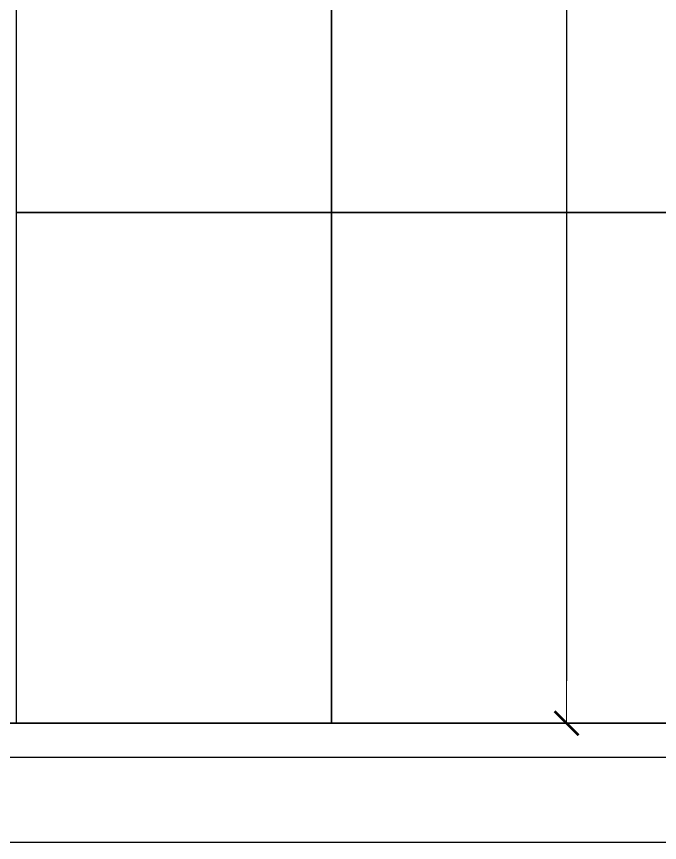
# Model space of a CAD drawing. Header units: metres. Extents: x 126 to 596, y -539 to -70.
# Drawn here: x 354.3305 to 354.7082, y -382.4548 to -381.9698 of the extents above; entities that cross this region are included whole.
import ezdxf

# ---------------------------------------------------------------- set-up
doc = ezdxf.new("R2010")
doc.units = ezdxf.units.M
doc.header["$LTSCALE"] = 10
doc.linetypes.add('HIDDEN', pattern=[0.375, 0.25, -0.125])
for name, color, linetype in [('A-Aberturas', 2, 'Continuous'), ('A-Pisos', 1, 'Continuous'), ('Dr Ejes en bloque', 4, 'Continuous'), ('PISO', 251, 'Continuous'), ('TM-REVEST', 135, 'Continuous')]:
    doc.layers.add(name, color=color, linetype=linetype)
doc.layers.add('Dimension', color=3, linetype='Continuous', lineweight=5)
doc.styles.add('Verdana', font='verdana.ttf')
doc.dimstyles.new('ST-COTA-25', dxfattribs={"dimscale": 0.25, "dimtxt": 0.3, "dimasz": 0.1, "dimexe": 0.18, "dimexo": 0.0625, "dimgap": 0.09, "dimtad": 1, "dimzin": 1, "dimdsep": 46, "dimtxsty": 'Verdana', "dimblk1": 'COTA_N', "dimblk2": 'COTA_N', "dimsah": 1, "dimcen": 0.09, "dimclrd": 8, "dimclre": 8, "dimclrt": 7, "dimadec": 0, "dimazin": 0, "dimtfac": 1, "dimtix": 1, "dimtmove": 0, "dimatfit": 3, "dimldrblk": 'COTA_N', "dimfxl": 0.18, "dimtolj": 1, "dimtzin": 0, "dimarcsym": 0})

# ---------------------------------------------------------------- blocks, each defined once
blk = doc.blocks.new('COTA_N')
for p, q in [((0, 0.5), (0, -0.5)), ((-1, 0), (0, 0))]:
    blk.add_line(p, q)
at = {"color": 3, "const_width": 0.065}
blk.add_lwpolyline([(0.141, 0.141), (0.283, 0.283), (0, 0), (-0.141, -0.141), (-0.283, -0.283)], dxfattribs=at)
blk = doc.blocks.new('*D113')
at = {"layer": 'Defpoints', "color": 0, "transparency": 16777216}
for p in [(13.0649, 2.67), (12.5253, 0.07), (13.11353, 0.07)]:
    blk.add_point(p, dxfattribs=at)
at = {"layer": 'Dimension', "color": 8, "lineweight": -2, "transparency": 16777216}
for p, q in [((13.04928, 2.67), (12.4803, 2.67)), ((12.5253, 2.645), (12.5253, 0.095)), ((13.09791, 0.07), (12.4803, 0.07))]:
    blk.add_line(p, q, dxfattribs=at)
at = {"layer": 'Dimension', "color": 8, "lineweight": -2, "transparency": 16777216, "xscale": 0.025, "yscale": 0.025, "zscale": 0.025}
for p, rotation in [((12.5253, 2.67), 90), ((12.5253, 0.07), 270)]:
    blk.add_blockref('COTA_N', p, dxfattribs=dict(at, rotation=rotation))
at = {"layer": 'Dimension', "color": 2, "transparency": 16777216, "insert": (12.40045, 1.37), "char_height": 0.075, "attachment_point": 5, "rotation": 90, "style": 'Verdana'}
blk.add_mtext('\\A1;2.60\\PCIELORRASO', dxfattribs=at)
blk = doc.blocks.new('*D120')
at = {"layer": 'Defpoints', "color": 0, "transparency": 16777216}
for p in [(13.24156, 2.67), (13.24156, 0.07), (13.40803, 0.07)]:
    blk.add_point(p, dxfattribs=at)
at = {"layer": 'Dimension', "color": 8, "lineweight": -2, "transparency": 16777216}
for p, q in [((13.25719, 2.67), (13.45303, 2.67)), ((13.40803, 2.645), (13.40803, 0.095)), ((13.25719, 0.07), (13.45303, 0.07))]:
    blk.add_line(p, q, dxfattribs=at)
at = {"layer": 'Dimension', "color": 8, "lineweight": -2, "transparency": 16777216, "xscale": 0.025, "yscale": 0.025, "zscale": 0.025}
for p, rotation in [((13.40803, 2.67), 90), ((13.40803, 0.07), 270)]:
    blk.add_blockref('COTA_N', p, dxfattribs=dict(at, rotation=rotation))
at = {"layer": 'Dimension', "color": 2, "transparency": 16777216, "insert": (13.28319, 1.52), "char_height": 0.075, "attachment_point": 5, "rotation": 90, "style": 'Verdana'}
blk.add_mtext('\\A1;2.60\\PCIELORRASO', dxfattribs=at)
blk = doc.blocks.new('niveles')
at = {"layer": 'PISO', "linetype": 'HIDDEN'}
blk.add_line((572.15201, -283.50363), (533.45527, -283.50363), dxfattribs=at)
blk = doc.blocks.new('A$C62401038')
at = {"color": 2}
for p, q in [((14.85775, 0.07), (12.28506, 0.07)), ((12.28977, 0.07), (14.74803, 0.07))]:
    blk.add_line(p, q, dxfattribs=at)
at = {"color": 5}
blk.add_line((14.14989, 0), (12.18977, 0), dxfattribs=at)
at = {"layer": 'A-Aberturas'}
blk.add_lwpolyline([(13.0849, 0.07), (13.0849, 2.67), (13.0649, 2.67), (13.0649, 0.07), (13.0849, 0.07)], dxfattribs=at)
at = {"layer": 'A-Pisos'}
blk.add_line((14.85775, 0.05), (12.28506, 0.05), dxfattribs=at)
at = {"layer": 'TM-REVEST', "color": 35}
for points in [[(13.2699, 0.37), (13.2699, 0.37), (13.0849, 0.37), (13.0849, 0.67), (13.2699, 0.67), (13.2699, 0.37)], [(13.8699, 0.37), (13.8699, 0.37), (13.2699, 0.37), (13.2699, 0.67), (13.8699, 0.67), (13.8699, 0.37)], [(13.2699, 0.07), (13.2699, 0.07), (13.0849, 0.07), (13.0849, 0.37), (13.2699, 0.37), (13.2699, 0.07)], [(13.8699, 0.07), (13.8699, 0.07), (13.2699, 0.07), (13.2699, 0.37), (13.8699, 0.37), (13.8699, 0.07)]]:
    blk.add_lwpolyline(points, dxfattribs=at)
at = {"layer": 'Dimension'}
dim = blk.add_linear_dim(base=(12.5253, 0.07), p1=(13.0649, 2.67), p2=(13.11353, 0.07), angle=90, text='<>\\PCIELORRASO', dimstyle='ST-COTA-25', override={"dimclrt": 2}, dxfattribs=at)
dim.commit()
dim.dimension.update_dxf_attribs({"geometry": '*D113', "text_midpoint": (12.40045, 1.37)})
dim = blk.add_linear_dim(base=(13.40803, 0.07), p1=(13.24156, 2.67), p2=(13.24156, 0.07), angle=90, text='<>\\PCIELORRASO', dimstyle='ST-COTA-25', override={"dimclrt": 2}, dxfattribs=at)
dim.commit()
dim.dimension.update_dxf_attribs({"geometry": '*D120', "text_midpoint": (13.40803, 1.52), "dimtype": 128})

msp = doc.modelspace()

# ---------------------------------------------------------------- block references
msp.add_blockref('A$C62401038', (341.24563, -382.45478, 0))
at = {"layer": 'Dr Ejes en bloque'}
msp.add_blockref('niveles', (-195.60798, -98.88116, 0), dxfattribs=at)

doc.saveas('drawing.dxf')
